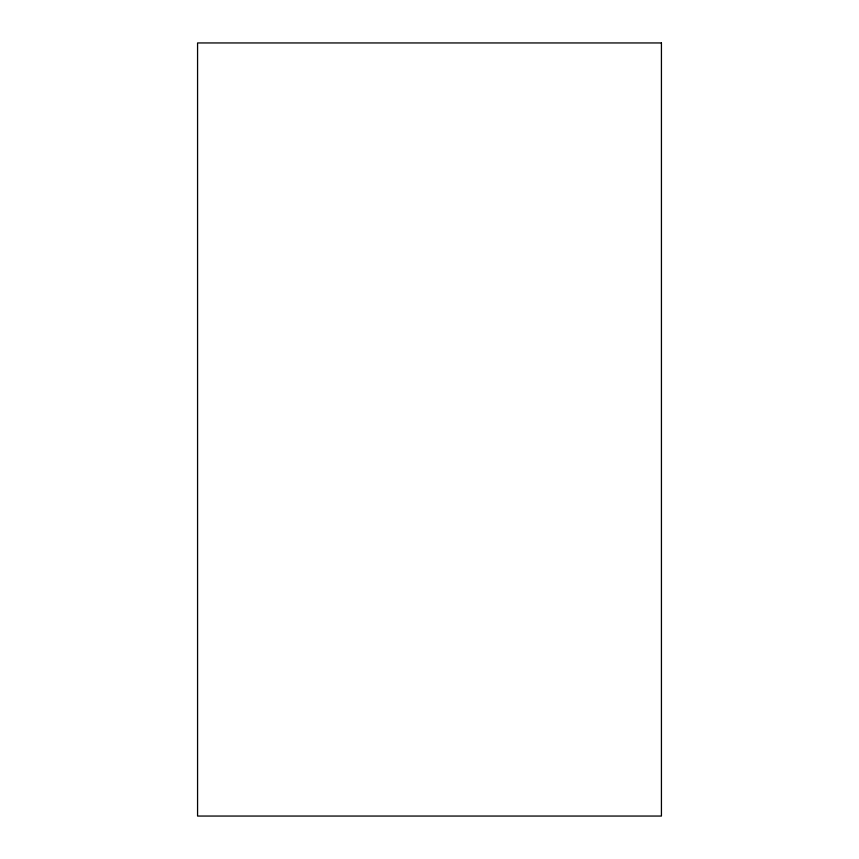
<?xml version="1.0" encoding="UTF-8"?>
<svg xmlns="http://www.w3.org/2000/svg" width="859" height="859" viewBox="0 0 859 859"><rect width="100%" height="100%" fill="white"/><g stroke="black" fill="none" stroke-linecap="round" stroke-linejoin="round"><path stroke-width="1.29" d="M661.43 42.95L197.57 42.95L197.57 816.05L661.43 816.05L661.43 42.95"/></g></svg>
